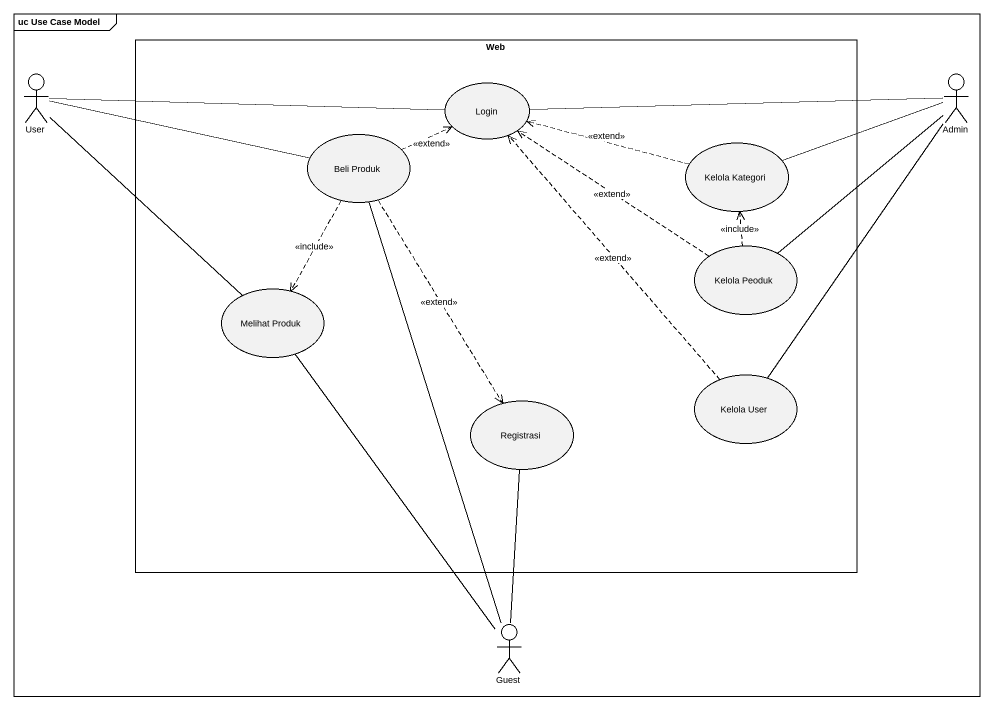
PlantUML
@startuml
mainframe uc Use Case Model
rectangle Web {
  usecase Login
  usecase "Beli Produk" as Beli_Produk
  usecase "Kelola Kategori" as Kelola_Kategori
  usecase "Kelola Peoduk" as Kelola_Peoduk
  usecase "Melihat Produk" as Melihat_Produk
  usecase "Kelola User" as Kelola_User
  usecase Registrasi
}
actor User
actor Admin
actor Guest
User -right- Login
User -right- Beli_Produk
User -- Melihat_Produk
Admin -left- Login
Admin -left- Kelola_Kategori
Admin -- Kelola_Peoduk
Admin -- Kelola_User
Beli_Produk .right.> Login : <<extend>>
Beli_Produk ..> Melihat_Produk : <<include>>
Beli_Produk ..> Registrasi : <<extend>>
Kelola_Kategori .left.> Login : <<extend>>
Kelola_Peoduk .up.> Login : <<extend>>
Kelola_Peoduk .up.> Kelola_Kategori : <<include>>
Kelola_User .up.> Login : <<extend>>
Guest -up- Beli_Produk
Guest -up- Melihat_Produk
Guest -up- Registrasi
@enduml
